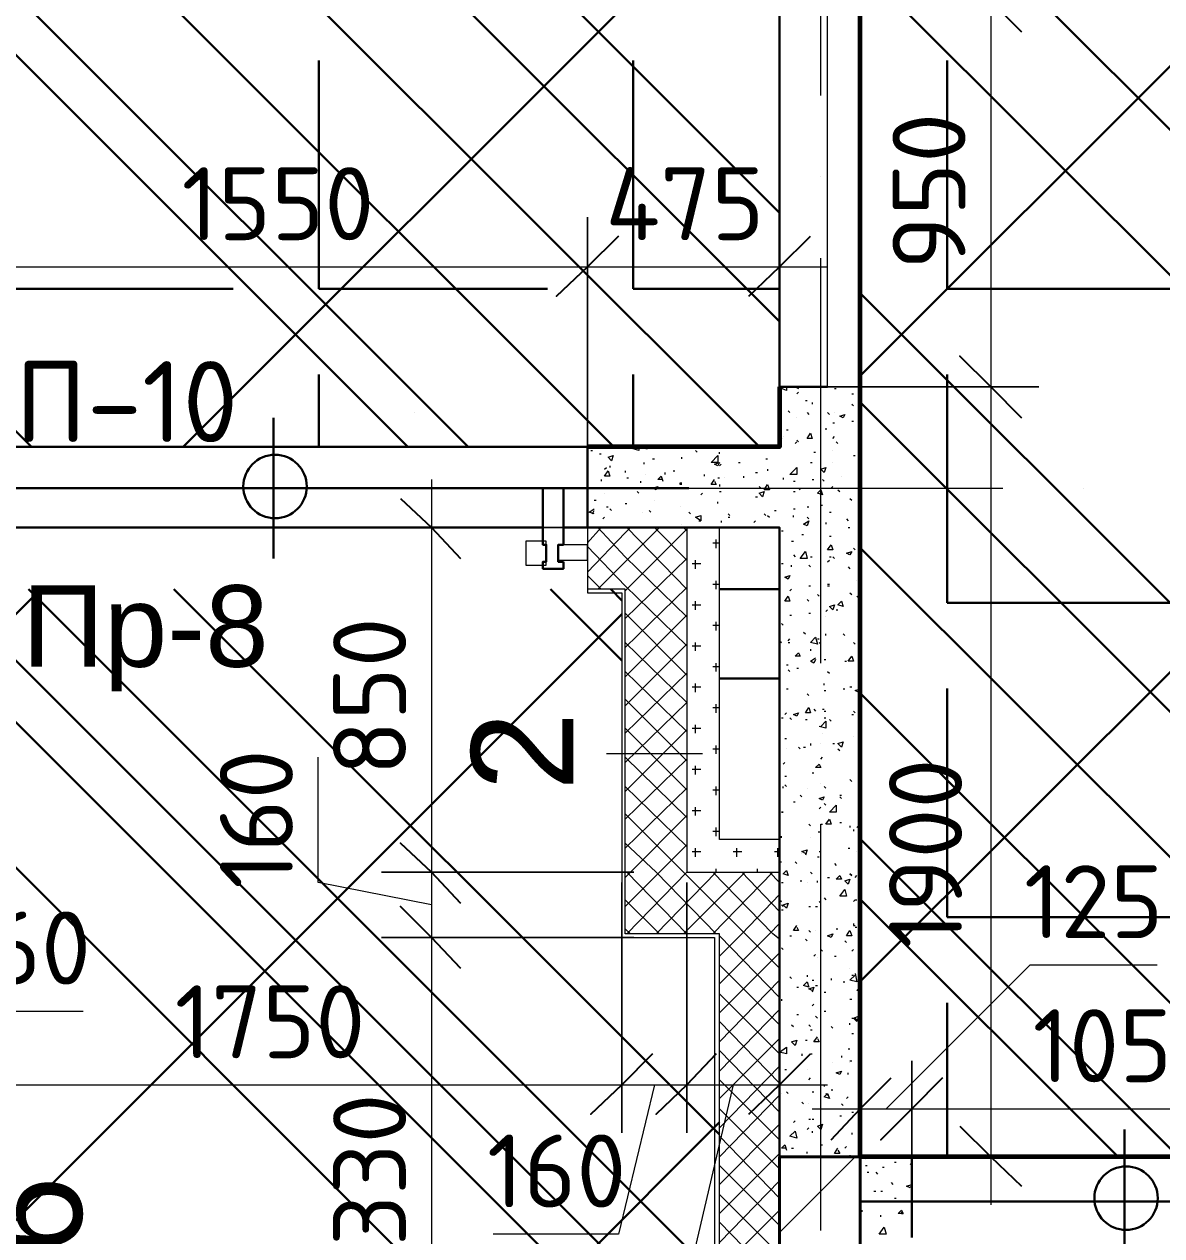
# Model space of a CAD drawing. Header units: millimetres. Extents: x -84737 to 172119, y -43083 to 59399.
# Drawn here: x 42692 to 45499, y 42632 to 45623 of the extents above; entities that cross this region are included whole.
import ezdxf

# ---------------------------------------------------------------- set-up
doc = ezdxf.new("R2010")
doc.units = ezdxf.units.MM
for name, color, linetype, lineweight in [('10) Плитка КР-3 300х300', 40, 'Continuous', 30), ('14) Плитка стены СТ-5.1', 3, 'Continuous', 60), ('17) Краска СТ-3.1 стена', 6, 'Continuous', 60), ('19) Краска ПТ-5 потолок', 161, 'Continuous', 30), ('20) Шпакл. баз. фин Стена', 40, 'Continuous', 60), ('22) Шпакл. баз. фин. Потолок', 102, 'Continuous', 30), ('3) Плинутс ПЛ-1', 6, 'Continuous', 30), ('9) Плитка КР-2 600х600', 110, 'Continuous', 30)]:
    doc.layers.add(name, color=color, linetype=linetype, lineweight=lineweight)
for name, color, linetype in [('PDF _Витраж', 7, 'Continuous'), ('PDF _Двери', 7, 'Continuous'), ('PDF _Марки', 7, 'Continuous'), ('PDF _Обобщенные модели', 7, 'Continuous'), ('PDF _Обозначения', 7, 'Continuous'), ('PDF _Оси', 7, 'Continuous'), ('PDF _Панели витража', 7, 'Continuous'), ('PDF _Перекрытия', 7, 'Continuous'), ('PDF _Размеры-100', 7, 'Continuous'), ('PDF _Стены', 7, 'Continuous'), ('PDF _Текст', 7, 'Continuous')]:
    doc.layers.add(name, color=color, linetype=linetype)
doc.styles.add('PDF GOSTCommon', font='arial.ttf')
doc.styles.add('PDF ISOCPEUR', font='isocpeur.ttf')
pattern_1 = [(0, (0, 0), (0, 775.335), [563.88, -211.455]), (90, (0, 0), (-775.335, 5e-14), [563.88, -211.455])]

msp = doc.modelspace()

# ---------------------------------------------------------------- hatches: boundary and pattern name
at = {"layer": '10) Плитка КР-3 300х300', "transparency": 33554687}
h = msp.add_hatch(dxfattribs=at)
h.set_pattern_fill('ANGLE', color=256, scale=111)
h.set_pattern_definition(pattern_1)
h.paths.add_polyline_path([(52446.9, 46979.9), (52446.9, 47077.3), (55808, 47077.3), (55808, 44228.3), (52946.4, 44228.3), (52946.4, 45777.7), (53246.9, 45777.7), (53246.9, 45976.7), (52446.9, 45976.7)])
h.paths.add_polyline_path([(52446.9, 48029.7), (52446.9, 49778.1), (55808, 49778.1), (55808, 47178.9), (53246.9, 47178.9), (53246.9, 48029.7)])
h.paths.add_polyline_path([(46304.5, 41878.9), (46304.5, 44499.3), (47455.9, 44478.1), (47455.9, 45599.9), (49504.8, 45599.9), (49504.8, 44258), (49758.8, 44258), (49777.8, 45777.7), (52264.8, 45777.7), (52264.8, 45104.6), (52264.8, 45100.4), (52844.8, 45100.4), (52844.8, 44126.7), (55808, 44126.7), (55808, 41878.9), (49758.8, 41878.9), (49758.8, 42958.4), (49504.8, 42958.4), (49504.8, 41878.9)])
h.paths.add_polyline_path([(44755.2, 42827.2), (44755.2, 45777.7), (47358.6, 45777.7), (47358.6, 44579.7), (46054.8, 44579.7), (46054.8, 42827.2)])
at = {"layer": '19) Краска ПТ-5 потолок'}
h = msp.add_hatch(dxfattribs=at)
h.set_pattern_fill('ANSI34', color=256, scale=80, angle=90)
h.paths.add_polyline_path([(22027.2, 47077.3), (10407.1, 47077.3), (10407.1, 45159.6), (12786.1, 45159.6), (12786.1, 44579.7), (22027.2, 44579.7)])
h.paths.add_polyline_path([(26785.3, 47077.3), (24503.6, 47077.3), (22027.2, 47077.3), (22027.2, 43580.7), (26785.3, 43580.7)])
h.paths.add_polyline_path([(34714, 47077.3), (26785.3, 47077.3), (26785.3, 44579.7), (34714, 44579.7)])
h.paths.add_polyline_path([(30256.5, 49778.1), (24503.6, 49778.1), (24503.6, 47077.3), (30256.5, 47077.3)])
h.paths.add_polyline_path([(44556.2, 47077.3), (39984.4, 47077.3), (34904.5, 47077.3), (34904.5, 44579.7), (44556.2, 44579.7)])
h.paths.add_polyline_path([(44556.2, 49096.5), (41457.5, 49096.5), (41457.5, 49778.1), (39984.4, 49778.1), (39984.4, 47077.3), (44556.2, 47077.3)])
at = {"layer": '19) Краска ПТ-5 потолок', "transparency": 33554687}
h = msp.add_hatch(dxfattribs=at)
h.set_pattern_fill('ANSI34', color=256, scale=80, angle=90)
h.paths.add_polyline_path([(52446.9, 46979.9), (52446.9, 47077.3), (55808, 47077.3), (55808, 44228.3), (52946.4, 44228.3), (52946.4, 45777.7), (53246.9, 45777.7), (53246.9, 45976.7), (52446.9, 45976.7)])
h.paths.add_polyline_path([(52446.9, 48029.7), (52446.9, 49778.1), (55808, 49778.1), (55808, 47178.9), (53246.9, 47178.9), (53246.9, 48029.7)])
h.paths.add_polyline_path([(46304.5, 41878.9), (46304.5, 44499.3), (47455.9, 44478.1), (47455.9, 45599.9), (49504.8, 45599.9), (49504.8, 44258), (49758.8, 44258), (49777.8, 45777.7), (52264.8, 45777.7), (52264.8, 45104.6), (52264.8, 45100.4), (52844.8, 45100.4), (52844.8, 44126.7), (55808, 44126.7), (55808, 41878.9), (49758.8, 41878.9), (49758.8, 42958.4), (49504.8, 42958.4), (49504.8, 41878.9)])
h.paths.add_polyline_path([(44755.2, 42827.2), (44755.2, 45777.7), (47358.6, 45777.7), (47358.6, 44579.7), (46054.8, 44579.7), (46054.8, 42827.2)])
at = {"layer": '19) Краска ПТ-5 потолок'}
h = msp.add_hatch(dxfattribs=at)
h.set_pattern_fill('ANSI34', color=256, scale=80, angle=90)
h.paths.add_polyline_path([(44408, 42027.1), (42405.7, 42027.1), (42405.7, 44228.3), (44408, 44228.3)])
h.paths.add_polyline_path([(44166.7, 43369), (44408, 43369), (44408, 44228.3), (44166.7, 44228.3)], flags=16)
at = {"layer": '22) Шпакл. баз. фин. Потолок'}
h = msp.add_hatch(dxfattribs=at)
h.set_pattern_fill('ANSI37', color=256, scale=333)
h.paths.add_polyline_path([(22027.2, 47077.3), (10407.1, 47077.3), (10407.1, 45159.6), (12786.1, 45159.6), (12786.1, 44579.7), (22027.2, 44579.7)])
h.paths.add_polyline_path([(26785.3, 47077.3), (24503.6, 47077.3), (22027.2, 47077.3), (22027.2, 43580.7), (26785.3, 43580.7)])
h.paths.add_polyline_path([(34714, 47077.3), (26785.3, 47077.3), (26785.3, 44579.7), (34714, 44579.7)])
h.paths.add_polyline_path([(30256.5, 49778.1), (24503.6, 49778.1), (24503.6, 47077.3), (30256.5, 47077.3)])
h.paths.add_polyline_path([(44556.2, 47077.3), (39984.4, 47077.3), (34904.5, 47077.3), (34904.5, 44579.7), (44556.2, 44579.7)])
h.paths.add_polyline_path([(44556.2, 49096.5), (41457.5, 49096.5), (41457.5, 49778.1), (39984.4, 49778.1), (39984.4, 47077.3), (44556.2, 47077.3)])
at = {"layer": '22) Шпакл. баз. фин. Потолок', "transparency": 33554687}
h = msp.add_hatch(dxfattribs=at)
h.set_pattern_fill('ANSI37', color=256, scale=333)
h.paths.add_polyline_path([(52446.9, 46979.9), (52446.9, 47077.3), (55808, 47077.3), (55808, 44228.3), (52946.4, 44228.3), (52946.4, 45777.7), (53246.9, 45777.7), (53246.9, 45976.7), (52446.9, 45976.7)])
h.paths.add_polyline_path([(52446.9, 48029.7), (52446.9, 49778.1), (55808, 49778.1), (55808, 47178.9), (53246.9, 47178.9), (53246.9, 48029.7)])
h.paths.add_polyline_path([(46304.5, 41878.9), (46304.5, 44499.3), (47455.9, 44478.1), (47455.9, 45599.9), (49504.8, 45599.9), (49504.8, 44258), (49758.8, 44258), (49777.8, 45777.7), (52264.8, 45777.7), (52264.8, 45104.6), (52264.8, 45100.4), (52844.8, 45100.4), (52844.8, 44126.7), (55808, 44126.7), (55808, 41878.9), (49758.8, 41878.9), (49758.8, 42958.4), (49504.8, 42958.4), (49504.8, 41878.9)])
h.paths.add_polyline_path([(44755.2, 42827.2), (44755.2, 45777.7), (47358.6, 45777.7), (47358.6, 44579.7), (46054.8, 44579.7), (46054.8, 42827.2)])
at = {"layer": '22) Шпакл. баз. фин. Потолок'}
h = msp.add_hatch(dxfattribs=at)
h.set_pattern_fill('ANSI37', color=256, scale=333)
h.paths.add_polyline_path([(44408, 42027.1), (42405.7, 42027.1), (42405.7, 44228.3), (44408, 44228.3)])
h.paths.add_polyline_path([(44166.7, 43369), (44408, 43369), (44408, 44228.3), (44166.7, 44228.3)], flags=16)
at = {"layer": '9) Плитка КР-2 600х600'}
h = msp.add_hatch(dxfattribs=at)
h.set_pattern_fill('ANGLE', color=256, scale=111)
h.set_pattern_definition(pattern_1)
h.paths.add_polyline_path([(22027.2, 47077.3), (10407.1, 47077.3), (10407.1, 45159.6), (12786.1, 45159.6), (12786.1, 44579.7), (22027.2, 44579.7)])
h.paths.add_polyline_path([(26785.3, 47077.3), (24503.6, 47077.3), (22027.2, 47077.3), (22027.2, 43580.7), (26785.3, 43580.7)])
h.paths.add_polyline_path([(34714, 47077.3), (26785.3, 47077.3), (26785.3, 44579.7), (34714, 44579.7)])
h.paths.add_polyline_path([(30256.5, 49778.1), (24503.6, 49778.1), (24503.6, 47077.3), (30256.5, 47077.3)])
h.paths.add_polyline_path([(44556.2, 47077.3), (39984.4, 47077.3), (34904.5, 47077.3), (34904.5, 44579.7), (44556.2, 44579.7)])
h.paths.add_polyline_path([(44556.2, 49096.5), (41457.5, 49096.5), (41457.5, 49778.1), (39984.4, 49778.1), (39984.4, 47077.3), (44556.2, 47077.3)])

# ---------------------------------------------------------------- linework, layer by layer
at = {"layer": '10) Плитка КР-3 300х300'}
msp.add_lwpolyline([(44755.2, 42827.2), (44755.2, 45777.7), (47358.6, 45777.7), (47358.6, 44579.7), (46054.8, 44579.7), (46054.8, 42827.2)], close=True, dxfattribs=at)
at = {"layer": '14) Плитка стены СТ-5.1'}
msp.add_lwpolyline([(44755.2, 42827.2), (44755.2, 45777.7), (47358.6, 45777.7), (47358.6, 44579.7), (46054.8, 44579.7), (46054.8, 42827.2)], close=True, dxfattribs=at)
at = {"layer": '17) Краска СТ-3.1 стена'}
msp.add_lwpolyline([(44556.2, 44727.9), (44556.2, 44579.7), (44082.1, 44579.7)], dxfattribs=at)
at = {"layer": '20) Шпакл. баз. фин Стена'}
msp.add_lwpolyline([(44556.2, 44727.9), (44556.2, 44579.7), (44082.1, 44579.7)], dxfattribs=at)
at = {"layer": '3) Плинутс ПЛ-1'}
msp.add_lwpolyline([(44556.2, 44727.9), (44556.2, 44579.7), (44082.1, 44579.7)], dxfattribs=at)
at = {"layer": '9) Плитка КР-2 600х600'}
msp.add_lwpolyline([(34904.5, 47077.3), (44556.2, 47077.3), (44556.2, 44579.7), (34904.5, 44579.7)], close=True, dxfattribs=at)
at = {"layer": 'PDF _Витраж', "lineweight": 30}
msp.add_lwpolyline([(44022.8, 44296.1), (44010.1, 44296.1), (44010.1, 44338.4), (44022.8, 44338.4), (44022.8, 44478.1), (43972, 44478.1), (43972, 44338.4), (43980.5, 44338.4), (43980.5, 44296.1), (43972, 44296.1), (43972, 44279.1), (44022.8, 44279.1)], close=True, dxfattribs=at)
at = {"layer": 'PDF _Двери', "lineweight": 18}
msp.add_lwpolyline([(44674.7, 44727.9), (44674.7, 45680.3), (44755.2, 45680.3), (44755.2, 44727.9)], close=True, dxfattribs=at)
at = {"layer": 'PDF _Марки', "lineweight": 9}
msp.add_lwpolyline([(44365.7, 43822), (44128.7, 43822)], dxfattribs=at)
at = {"layer": 'PDF _Обобщенные модели', "lineweight": 30}
for points in [[(43307.4, 44304.5), (43307.4, 44651.7)], [(44331.8, 44478.1), (42283, 44478.1)], [(45407.1, 42543.5), (45407.1, 42894.9)], [(46054.8, 42717.1), (44755.2, 42717.1)]]:
    msp.add_lwpolyline(points, dxfattribs=at)
for centre in [(43311.3, 44482), (45411, 42725.2)]:
    msp.add_circle(centre, 78.3, dxfattribs=at)
at = {"layer": 'PDF _Обозначения', "lineweight": 9}
msp.add_lwpolyline([(43654.5, 44664.4), (43654.5, 44664.4)], dxfattribs=at)
at = {"layer": 'PDF _Оси', "lineweight": 9}
for points in [[(44657.8, 45447.5), (44657.8, 46446.5)], [(44657.8, 45248.5), (44657.8, 45248.5)], [(44657.8, 44046.3), (44657.8, 45045.4)], [(42706.3, 44478.1), (43705.3, 44478.1)], [(43908.5, 44478.1), (43908.5, 44478.1)], [(44107.5, 44478.1), (45106.5, 44478.1)], [(45305.5, 44478.1), (45305.5, 44478.1)], [(44657.8, 43847.4), (44657.8, 43847.4)], [(44657.8, 42645.1), (44657.8, 43648.4)]]:
    msp.add_lwpolyline(points, dxfattribs=at)
at = {"layer": 'PDF _Панели витража', "lineweight": 18}
for points in [[(43980.5, 44346.9), (43929.7, 44346.9), (43929.7, 44287.6), (43980.5, 44287.6)], [(44010.1, 44300.3), (44082.1, 44300.3), (44082.1, 44338.4), (44010.1, 44338.4)]]:
    msp.add_lwpolyline(points, close=True, dxfattribs=at)
at = {"layer": 'PDF _Перекрытия', "lineweight": 30}
for points in [[(43972, 44380.7), (42642.8, 44380.7)], [(44082.1, 44380.7), (44022.8, 44380.7)]]:
    msp.add_lwpolyline(points, close=True, dxfattribs=at)
for points in [[(44556.2, 44228.3), (44408, 44228.3)], [(44408, 44008.2), (44556.2, 44008.2)]]:
    msp.add_lwpolyline(points, dxfattribs=at)
at = {"layer": 'PDF _Размеры-100', "lineweight": 9}
for points in [[(45076.9, 49896.6), (45076.9, 47978.9), (45076.9, 47077.3), (45076.9, 45680.3), (45076.9, 44727.9), (44577.4, 44727.9), (45195.4, 44727.9), (44577.4, 44727.9), (45076.9, 44727.9), (45076.9, 42708.6)], [(44556.2, 44905.7), (44556.2, 45523.7), (44556.2, 45024.2)], [(34786, 45024.2), (36504.7, 45024.2), (39806.6, 45024.2), (41254.3, 45024.2), (42007.8, 45024.2), (42257.6, 45024.2), (42532.7, 45024.2), (44082.1, 45024.2), (44082.1, 44524.7), (44082.1, 45146.9), (44082.1, 44524.7), (44082.1, 45024.2), (44674.7, 45024.2)], [(43696.9, 44499.3), (43696.9, 43529.9), (43696.9, 43369), (43696.9, 42039.8), (43696.9, 41878.9), (44196.4, 41878.9), (43574.1, 41878.9), (44196.4, 41878.9), (43696.9, 41878.9), (43696.9, 41510.6)], [(43574.1, 44380.7), (44196.4, 44380.7), (43696.9, 44380.7)], [(43696.9, 43449.4), (43417.5, 43504.5), (43417.5, 43813.5)], [(42134.8, 43005), (42418.4, 43005), (44166.7, 43005), (44327.6, 43005), (44327.6, 43504.5), (44327.6, 42886.4), (44327.6, 43504.5), (44327.6, 43005), (44674.7, 43005)], [(44556.2, 42886.4), (44556.2, 43504.5), (44556.2, 43005)], [(44755.2, 42827.2), (44755.2, 43445.2), (44755.2, 42945.7)], [(44818.7, 42945.7), (45174.2, 43301.3), (45487.5, 43301.3)], [(42338, 43005), (42528.5, 43187), (42837.5, 43187)], [(44636.6, 42945.7), (44882.2, 42945.7), (45932, 42945.7), (45932, 42831.4), (45932, 43064.2), (45932, 42831.4), (45932, 42945.7), (46177.5, 42945.7)], [(44247.2, 43005), (44158.3, 42636.7), (43849.3, 42636.7)], [(44441.9, 43005), (44285.3, 42336.1), (43942.4, 42336.1)], [(44958.4, 42827.2), (45576.4, 42827.2), (45076.9, 42827.2)]]:
    msp.add_lwpolyline(points, dxfattribs=at)
at = {"layer": 'PDF _Размеры-100', "lineweight": 25}
for points in [[(45153.1, 45604.1), (45076.9, 45680.3), (45000.7, 45752.3), (45076.9, 45680.3)], [(44158.3, 45100.4), (44082.1, 45024.2), (44005.9, 44952.2), (44082.1, 45024.2)], [(45153.1, 44651.7), (45076.9, 44727.9), (45000.7, 44804.1), (45076.9, 44727.9)], [(43768.8, 43453.7), (43696.9, 43529.9), (43620.7, 43601.8), (43696.9, 43529.9)], [(43768.8, 43292.8), (43696.9, 43369), (43620.7, 43445.2), (43696.9, 43369)], [(44242.9, 43081.2), (44166.7, 43005), (44090.6, 42933), (44166.7, 43005)], [(44399.6, 43081.2), (44327.6, 43005), (44251.4, 42933), (44327.6, 43005)], [(44958.4, 43021.9), (44882.2, 42945.7), (44806, 42869.5), (44882.2, 42945.7)]]:
    msp.add_lwpolyline(points, close=True, dxfattribs=at)
for points in [[(44480, 44952.2), (44556.2, 45024.2), (44632.4, 45100.4)], [(43620.7, 44452.7), (43696.9, 44380.7), (43768.8, 44304.5)], [(44480, 42933), (44556.2, 43005), (44632.4, 43081.2)], [(44683.2, 42869.5), (44755.2, 42945.7), (44831.4, 43021.9)], [(45000.7, 42903.4), (45076.9, 42827.2), (45153.1, 42755.2)]]:
    msp.add_lwpolyline(points, dxfattribs=at)
at = {"layer": 'PDF _Размеры-100', "lineweight": 9}
for points in [[(43696.9, 43529.9), (44196.4, 43529.9), (43574.1, 43529.9), (44196.4, 43529.9)], [(44166.7, 43005), (44166.7, 43504.5), (44166.7, 42886.4), (44166.7, 43504.5)], [(43696.9, 43369), (44196.4, 43369), (43574.1, 43369), (44196.4, 43369)], [(44882.2, 42945.7), (44882.2, 42776.4), (44882.2, 43064.2), (44882.2, 42776.4)]]:
    msp.add_lwpolyline(points, close=True, dxfattribs=at)
at = {"layer": 'PDF _Стены', "lineweight": 30}
for points in [[(44674.7, 44727.9), (44556.2, 44727.9), (44556.2, 44579.7), (44082.1, 44579.7), (44082.1, 44380.7), (44556.2, 44380.7), (44556.2, 42827.2)], [(46054.8, 42827.2), (44755.2, 42827.2), (44755.2, 44727.9)], [(44882.2, 42628.2), (44882.2, 42827.2)]]:
    msp.add_lwpolyline(points, dxfattribs=at)
at = {"layer": 'PDF _Стены', "lineweight": 9}
for points in [[(44573.1, 44727.9), (44573.1, 44719.4), (44560.4, 44723.6), (44564.7, 44727.9)], [(44594.3, 44727.9), (44602.8, 44723.6), (44602.8, 44727.9)], [(44598.5, 44710.9), (44602.8, 44715.2)], [(44691.7, 44723.6), (44695.9, 44723.6)], [(44742.5, 44727.9), (44729.8, 44727.9), (44734, 44727.9)], [(44742.5, 44727.9), (44742.5, 44727.9)], [(44619.7, 44694), (44623.9, 44694)], [(44636.6, 44689.8), (44636.6, 44685.5)], [(44734, 44710.9), (44738.2, 44710.9)], [(44734, 44685.5), (44738.2, 44681.3)], [(44755.2, 44689.8), (44755.2, 44694)], [(44755.2, 44689.8), (44755.2, 44689.8)], [(44577.4, 44668.6), (44581.6, 44664.4)], [(44623.9, 44664.4), (44628.2, 44660.1)], [(44674.7, 44664.4), (44679, 44660.1)], [(44691.7, 44664.4), (44691.7, 44664.4)], [(44734, 44681.3), (44734, 44681.3)], [(44573.1, 44622), (44577.4, 44622)], [(44598.5, 44651.7), (44598.5, 44651.7)], [(44670.5, 44626.3), (44670.5, 44622)], [(44687.4, 44639), (44691.7, 44639)], [(44734, 44643.2), (44738.2, 44643.2)], [(44556.2, 44600.9), (44560.4, 44600.9), (44556.2, 44592.4)], [(44556.2, 44592.4), (44556.2, 44592.4)], [(44564.7, 44605.1), (44564.7, 44605.1)], [(44594.3, 44588.2), (44598.5, 44592.4)], [(44598.5, 44596.6), (44602.8, 44592.4)], [(44687.4, 44600.9), (44691.7, 44605.1)], [(44695.9, 44592.4), (44700.1, 44588.2)], [(44090.6, 44571.2), (44094.8, 44571.2)], [(44111.7, 44562.8), (44116, 44562.8)], [(44209.1, 44579.7), (44209.1, 44571.2), (44192.1, 44575.5), (44196.4, 44579.7)], [(44226, 44575.5), (44230.2, 44575.5)], [(44348.8, 44571.2), (44353, 44567)], [(44408, 44562.8), (44408, 44567)], [(44501.2, 44575.5), (44505.4, 44579.7)], [(44640.9, 44567), (44645.1, 44567)], [(44687.4, 44571.2), (44687.4, 44571.2)], [(44755.2, 44588.2), (44755.2, 44588.2)], [(44755.2, 44588.2), (44755.2, 44588.2)], [(44755.2, 44579.7), (44755.2, 44579.7)], [(44137.1, 44533.1), (44137.1, 44528.9)], [(44221.8, 44537.4), (44221.8, 44541.6)], [(44242.9, 44550.1), (44247.2, 44550.1)], [(44314.9, 44550.1), (44314.9, 44554.3)], [(44408, 44533.1), (44412.3, 44537.4)], [(44454.6, 44541.6), (44458.8, 44541.6)], [(44522.3, 44550.1), (44526.6, 44550.1)], [(44632.4, 44541.6), (44636.6, 44541.6)], [(44687.4, 44541.6), (44687.4, 44541.6)], [(44738.2, 44558.5), (44742.5, 44558.5)], [(44124.4, 44524.7), (44128.7, 44528.9)], [(44175.2, 44520.4), (44175.2, 44516.2)], [(44179.4, 44503.5), (44183.7, 44503.5)], [(44226, 44512), (44226, 44512)], [(44268.3, 44499.3), (44255.6, 44499.3), (44264.1, 44507.7), (44268.3, 44495)], [(44272.6, 44516.2), (44272.6, 44512)], [(44293.7, 44520.4), (44298, 44520.4)], [(44369.9, 44512), (44369.9, 44507.7)], [(44403.8, 44503.5), (44408, 44503.5)], [(44420.7, 44503.5), (44420.7, 44503.5)], [(44467.3, 44507.7), (44467.3, 44503.5)], [(44496.9, 44516.2), (44501.2, 44516.2)], [(44526.6, 44524.7), (44526.6, 44520.4)], [(44564.7, 44503.5), (44564.7, 44499.3)], [(44594.3, 44528.9), (44594.3, 44528.9)], [(44708.6, 44507.7), (44708.6, 44507.7)], [(44116, 44499.3), (44116, 44495)], [(44213.3, 44495), (44213.3, 44490.8)], [(44217.5, 44478.1), (44221.8, 44478.1)], [(44314.9, 44486.6), (44310.7, 44486.6), (44310.7, 44490.8), (44314.9, 44490.8)], [(44395.3, 44495), (44399.6, 44486.6), (44386.9, 44486.6), (44395.3, 44499.3)], [(44408, 44486.6), (44408, 44482.3)], [(44475.8, 44478.1), (44480, 44478.1)], [(44505.4, 44482.3), (44509.6, 44478.1)], [(44590.1, 44495), (44594.3, 44495)], [(44602.8, 44478.1), (44607, 44473.9)], [(44636.6, 44499.3), (44640.9, 44499.3)], [(44662, 44499.3), (44666.3, 44495)], [(44683.2, 44478.1), (44687.4, 44482.3)], [(44700.1, 44473.9), (44704.4, 44469.6)], [(44099, 44448.5), (44103.3, 44448.5)], [(44124.4, 44465.4), (44124.4, 44465.4)], [(44204.8, 44469.6), (44209.1, 44465.4)], [(44247.2, 44448.5), (44247.2, 44448.5)], [(44361.5, 44461.2), (44365.7, 44465.4)], [(44403.8, 44440), (44403.8, 44444.2)], [(44408, 44469.6), (44412.3, 44469.6)], [(44496.9, 44456.9), (44501.2, 44456.9)], [(44590.1, 44469.6), (44594.3, 44469.6)], [(44729.8, 44452.7), (44734, 44448.5)], [(44099, 44414.6), (44086.3, 44418.8), (44099, 44427.3)], [(44094.8, 44414.6), (44099, 44423.1)], [(44128.7, 44431.5), (44132.9, 44431.5)], [(44137.1, 44427.3), (44141.3, 44423.1)], [(44175.2, 44440), (44179.4, 44440)], [(44217.5, 44418.8), (44217.5, 44418.8)], [(44234.5, 44423.1), (44238.7, 44418.8)], [(44310.7, 44431.5), (44310.7, 44431.5)], [(44331.8, 44418.8), (44336.1, 44414.6)], [(44429.2, 44414.6), (44433.4, 44410.4)], [(44518.1, 44414.6), (44522.3, 44410.4)], [(44543.5, 44423.1), (44547.7, 44423.1)], [(44590.1, 44427.3), (44594.3, 44427.3)], [(44623.9, 44431.5), (44628.2, 44431.5)], [(44657.8, 44435.8), (44662, 44435.8)], [(44679, 44418.8), (44683.2, 44418.8)], [(44120.2, 44401.9), (44124.4, 44406.1)], [(44314.9, 44389.2), (44314.9, 44389.2)], [(44357.2, 44397.7), (44361.5, 44397.7)], [(44412.3, 44397.7), (44412.3, 44393.4)], [(44429.2, 44406.1), (44433.4, 44406.1)], [(44492.7, 44393.4), (44496.9, 44397.7)], [(44526.6, 44410.4), (44530.8, 44406.1)], [(44590.1, 44406.1), (44590.1, 44410.4)], [(44623.9, 44406.1), (44628.2, 44401.9)], [(44670.5, 44393.4), (44670.5, 44389.2)], [(44721.3, 44401.9), (44725.5, 44397.7)], [(44082.1, 44270.7), (44175.2, 44368), (44187.9, 44380.7)], [(44082.1, 44342.6), (44116, 44380.7)], [(44107.5, 44228.3), (44175.2, 44296.1), (44259.9, 44380.7)], [(44327.6, 44160.6), (44175.2, 44308.8), (44107.5, 44380.7)], [(44158.3, 44380.7), (44158.3, 44380.7)], [(44162.5, 44380.7), (44158.3, 44380.7)], [(44175.2, 44224.1), (44327.6, 44376.5)], [(44327.6, 44228.3), (44179.4, 44380.7)], [(44230.2, 44380.7), (44230.2, 44380.7)], [(44230.2, 44380.7), (44230.2, 44380.7)], [(44327.6, 44300.3), (44247.2, 44380.7)], [(44327.6, 44372.3), (44319.1, 44380.7)], [(44399.6, 44380.7), (44403.8, 44380.7)], [(44560.4, 44372.3), (44564.7, 44372.3)], [(44611.2, 44363.8), (44615.5, 44363.8)], [(44679, 44359.6), (44683.2, 44359.6)], [(44725.5, 44380.7), (44729.8, 44380.7)], [(44327.6, 44088.7), (44175.2, 44236.8), (44082.1, 44334.2)], [(44391.1, 44342.6), (44408, 44342.6)], [(44399.6, 44329.9), (44399.6, 44351.1)], [(44585.8, 44346.9), (44590.1, 44346.9)], [(44738.2, 44329.9), (44742.5, 44325.7)], [(44175.2, 44156.4), (44327.6, 44304.5)], [(44348.8, 44279.1), (44348.8, 44300.3)], [(44590.1, 44313), (44594.3, 44308.8)], [(44632.4, 44308.8), (44636.6, 44308.8)], [(44674.7, 44296.1), (44679, 44300.3)], [(44679, 44308.8), (44683.2, 44308.8)], [(44687.4, 44308.8), (44691.7, 44304.5)], [(44725.5, 44313), (44725.5, 44313)], [(44340.3, 44291.8), (44361.5, 44291.8)], [(44560.4, 44291.8), (44564.7, 44291.8)], [(44585.8, 44283.4), (44585.8, 44287.6)], [(44628.2, 44287.6), (44632.4, 44283.4)], [(44725.5, 44283.4), (44729.8, 44279.1)], [(44116, 44228.3), (44082.1, 44262.2)], [(44391.1, 44241), (44408, 44241)], [(44399.6, 44228.3), (44399.6, 44249.5)], [(44628.2, 44236.8), (44632.4, 44236.8)], [(44674.7, 44241), (44679, 44241)], [(44674.7, 44236.8), (44679, 44236.8)], [(44746.7, 44249.5), (44746.7, 44249.5)], [(44175.2, 44084.4), (44327.6, 44232.6)], [(44581.6, 44224.1), (44585.8, 44228.3)], [(44649.3, 44215.6), (44653.6, 44211.4)], [(44729.8, 44219.9), (44734, 44215.6)], [(44746.7, 44211.4), (44750.9, 44207.2)], [(44340.3, 44190.2), (44361.5, 44190.2)], [(44348.8, 44177.5), (44348.8, 44198.7)], [(44623.9, 44202.9), (44628.2, 44198.7)], [(44670.5, 44173.3), (44674.7, 44177.5)], [(44695.9, 44177.5), (44700.1, 44177.5)], [(44327.6, 44016.7), (44175.2, 44169.1)], [(44175.2, 44012.5), (44327.6, 44164.8)], [(44399.6, 44126.7), (44399.6, 44147.9)], [(44560.4, 44143.7), (44564.7, 44139.4)], [(44581.6, 44164.8), (44581.6, 44164.8)], [(44581.6, 44164.8), (44585.8, 44164.8)], [(44628.2, 44169.1), (44632.4, 44169.1)], [(44670.5, 44160.6), (44670.5, 44160.6)], [(44391.1, 44139.4), (44408, 44139.4)], [(44615.5, 44122.5), (44619.7, 44118.3)], [(44670.5, 44114), (44670.5, 44118.3)], [(44712.8, 44118.3), (44717.1, 44114)], [(44175.2, 43800.8), (44327.6, 43949), (44175.2, 44097.1)], [(44175.2, 43940.5), (44327.6, 44092.9)], [(44340.3, 44088.7), (44361.5, 44088.7)], [(44348.8, 44076), (44348.8, 44097.1)], [(44556.2, 44101.3), (44560.4, 44097.1)], [(44577.4, 44101.3), (44581.6, 44105.6)], [(44577.4, 44097.1), (44581.6, 44097.1)], [(44649.3, 44105.6), (44653.6, 44105.6)], [(44653.6, 44097.1), (44657.8, 44092.9)], [(44738.2, 44097.1), (44742.5, 44092.9)], [(44750.9, 44092.9), (44755.2, 44088.7)], [(44632.4, 44080.2), (44632.4, 44076)], [(44645.1, 44054.8), (44640.9, 44046.3), (44632.4, 44050.6), (44645.1, 44059)], [(44666.3, 44054.8), (44670.5, 44054.8)], [(44327.6, 43877), (44175.2, 44025.2)], [(44391.1, 44037.9), (44408, 44037.9)], [(44399.6, 44025.2), (44399.6, 44046.3)], [(44573.1, 44042.1), (44577.4, 44042.1)], [(44577.4, 44029.4), (44581.6, 44025.2)], [(44598.5, 44033.6), (44602.8, 44033.6)], [(44674.7, 44025.2), (44679, 44020.9)], [(44717.1, 44050.6), (44721.3, 44050.6)], [(44175.2, 43872.8), (44327.6, 44020.9)], [(44348.8, 43974.4), (44348.8, 43995.5)], [(44666.3, 43991.3), (44666.3, 43995.5)], [(44340.3, 43987.1), (44361.5, 43987.1)], [(44573.1, 43982.8), (44577.4, 43982.8)], [(44623.9, 43970.1), (44628.2, 43965.9)], [(44666.3, 43978.6), (44670.5, 43978.6)], [(44712.8, 43982.8), (44717.1, 43982.8)], [(44729.8, 43987.1), (44734, 43987.1)], [(44750.9, 43974.4), (44742.5, 43978.6), (44755.2, 43982.8), (44750.9, 43970.1)], [(44327.6, 43805), (44175.2, 43957.4)], [(44391.1, 43936.3), (44408, 43936.3)], [(44399.6, 43923.6), (44399.6, 43944.7)], [(44560.4, 43910.9), (44564.7, 43910.9)], [(44568.9, 43919.3), (44573.1, 43923.6)], [(44581.6, 43910.9), (44585.8, 43906.6)], [(44619.7, 43906.6), (44623.9, 43906.6)], [(44640.9, 43932), (44645.1, 43927.8)], [(44662, 43932), (44666.3, 43932)], [(44666.3, 43927.8), (44670.5, 43927.8)], [(44666.3, 43910.9), (44670.5, 43910.9)], [(44679, 43906.6), (44683.2, 43902.4)], [(44734, 43919.3), (44738.2, 43919.3)], [(44738.2, 43927.8), (44742.5, 43923.6)], [(44755.2, 43915.1), (44750.9, 43915.1), (44755.2, 43919.3)], [(44327.6, 43733.1), (44175.2, 43885.5)], [(44175.2, 43728.8), (44327.6, 43881.2)], [(44340.3, 43885.5), (44361.5, 43885.5)], [(44348.8, 43872.8), (44348.8, 43893.9)], [(44657.8, 43889.7), (44670.5, 43902.4), (44670.5, 43885.5), (44653.6, 43889.7)], [(44755.2, 43885.5), (44755.2, 43885.5)], [(44568.9, 43860.1), (44573.1, 43860.1)], [(44632.4, 43847.4), (44632.4, 43843.1)], [(44662, 43872.8), (44662, 43872.8)], [(44687.4, 43847.4), (44691.7, 43847.4)], [(44738.2, 43864.3), (44738.2, 43864.3)], [(44391.1, 43834.7), (44408, 43834.7)], [(44399.6, 43822), (44399.6, 43843.1)], [(44573.1, 43834.7), (44573.1, 43834.7)], [(44602.8, 43838.9), (44607, 43834.7)], [(44615.5, 43838.9), (44619.7, 43838.9)], [(44700.1, 43834.7), (44704.4, 43830.4)], [(44755.2, 43822), (44755.2, 43826.2)], [(44327.6, 43665.3), (44175.2, 43813.5)], [(44175.2, 43661.1), (44327.6, 43809.3)], [(44348.8, 43771.2), (44348.8, 43792.3)], [(44556.2, 43792.3), (44556.2, 43792.3)], [(44556.2, 43788.1), (44556.2, 43792.3)], [(44564.7, 43796.6), (44568.9, 43800.8)], [(44657.8, 43809.3), (44662, 43813.5)], [(44755.2, 43792.3), (44755.2, 43792.3)], [(44340.3, 43783.9), (44361.5, 43783.9)], [(44568.9, 43766.9), (44573.1, 43766.9)], [(44636.6, 43775.4), (44640.9, 43775.4)], [(44729.8, 43758.5), (44734, 43754.2)], [(44750.9, 43762.7), (44755.2, 43766.9)], [(44327.6, 43593.4), (44175.2, 43741.5)], [(44175.2, 43589.1), (44327.6, 43737.3)], [(44391.1, 43733.1), (44408, 43733.1)], [(44399.6, 43720.4), (44399.6, 43741.5)], [(44564.7, 43737.3), (44564.7, 43741.5)], [(44568.9, 43745.8), (44573.1, 43741.5)], [(44623.9, 43737.3), (44623.9, 43737.3)], [(44657.8, 43750), (44657.8, 43750)], [(44666.3, 43741.5), (44670.5, 43737.3)], [(44590.1, 43703.4), (44594.3, 43703.4)], [(44607, 43720.4), (44611.2, 43716.1)], [(44666.3, 43699.2), (44670.5, 43695)], [(44704.4, 43720.4), (44708.6, 43720.4)], [(44704.4, 43716.1), (44708.6, 43711.9)], [(44750.9, 43724.6), (44755.2, 43724.6)], [(44750.9, 43703.4), (44750.9, 43703.4)], [(44556.2, 43292.8), (44471.5, 43377.5), (44319.1, 43529.9), (44175.2, 43673.8)], [(44175.2, 43517.2), (44187.9, 43529.9), (44327.6, 43669.6)], [(44340.3, 43682.3), (44361.5, 43682.3)], [(44348.8, 43669.6), (44348.8, 43690.7)], [(44653.6, 43686.5), (44657.8, 43690.7)], [(44399.6, 43618.8), (44399.6, 43639.9)], [(44628.2, 43648.4), (44632.4, 43644.2)], [(44657.8, 43648.4), (44662, 43648.4)], [(44704.4, 43652.6), (44708.6, 43652.6)], [(44729.8, 43644.2), (44729.8, 43639.9)], [(44738.2, 43635.7), (44738.2, 43631.5)], [(44746.7, 43639.9), (44750.9, 43644.2)], [(44391.1, 43631.5), (44408, 43631.5)], [(44560.4, 43614.5), (44560.4, 43618.8)], [(44632.4, 43614.5), (44632.4, 43614.5)], [(44653.6, 43627.2), (44653.6, 43631.5)], [(44399.6, 43377.5), (44251.4, 43529.9), (44175.2, 43601.8)], [(44175.2, 43445.2), (44259.9, 43529.9), (44327.6, 43597.6)], [(44340.3, 43580.7), (44361.5, 43580.7)], [(44348.8, 43568), (44348.8, 43589.1)], [(44441.9, 43580.7), (44463.1, 43580.7)], [(44450.4, 43568), (44450.4, 43589.1)], [(44543.5, 43580.7), (44556.2, 43580.7)], [(44552, 43568), (44552, 43589.1)], [(44619.7, 43576.4), (44611.2, 43580.7), (44623.9, 43584.9), (44619.7, 43572.2)], [(44611.2, 43576.4), (44611.2, 43576.4)], [(44653.6, 43580.7), (44657.8, 43580.7)], [(44725.5, 43589.1), (44729.8, 43589.1)], [(44746.7, 43580.7), (44746.7, 43580.7)], [(44556.2, 43555.3), (44560.4, 43555.3)], [(44594.3, 43555.3), (44598.5, 43551)], [(44649.3, 43568), (44653.6, 43568)], [(44691.7, 43551), (44695.9, 43546.8)], [(44327.6, 43377.5), (44179.4, 43529.9), (44175.2, 43529.9)], [(44179.4, 43377.5), (44327.6, 43529.9)], [(44251.4, 43377.5), (44399.6, 43529.9), (44399.6, 43538.3)], [(44319.1, 43377.5), (44471.5, 43529.9)], [(44556.2, 43364.8), (44539.3, 43377.5), (44391.1, 43529.9), (44412.3, 43529.9)], [(44391.1, 43377.5), (44539.3, 43529.9)], [(44556.2, 43432.5), (44463.1, 43529.9)], [(44492.7, 43529.9), (44513.9, 43529.9)], [(44501.2, 43529.9), (44501.2, 43538.3)], [(44556.2, 43504.5), (44530.8, 43529.9)], [(44632.4, 43529.9), (44636.6, 43525.6)], [(44674.7, 43517.2), (44679, 43517.2)], [(44742.5, 43517.2), (44746.7, 43521.4)], [(44556.2, 43496), (44556.2, 43496)], [(44560.4, 43504.5), (44564.7, 43504.5)], [(44607, 43508.7), (44611.2, 43508.7)], [(44623.9, 43504.5), (44623.9, 43504.5)], [(44649.3, 43504.5), (44649.3, 43508.7)], [(44259.9, 43377.5), (44175.2, 43462.1)], [(44408, 43322.4), (44463.1, 43377.5), (44556.2, 43474.8)], [(44556.2, 43462.1), (44560.4, 43457.9)], [(44653.6, 43457.9), (44657.8, 43453.7)], [(44666.3, 43466.4), (44670.5, 43462.1)], [(44738.2, 43457.9), (44742.5, 43462.1), (44746.7, 43462.1)], [(44560.4, 43449.4), (44564.7, 43445.2)], [(44560.4, 43436.7), (44564.7, 43436.7)], [(44628.2, 43445.2), (44632.4, 43445.2)], [(44645.1, 43445.2), (44649.3, 43445.2)], [(44755.2, 43453.7), (44755.2, 43449.4)], [(44408, 43254.7), (44530.8, 43377.5), (44556.2, 43402.9)], [(44598.5, 43394.4), (44602.8, 43385.9), (44590.1, 43385.9), (44598.5, 43398.6)], [(44738.2, 43402.9), (44738.2, 43398.6), (44742.5, 43398.6)], [(44187.9, 43377.5), (44175.2, 43390.2)], [(44556.2, 43220.8), (44408, 43373.2)], [(44581.6, 43373.2), (44585.8, 43373.2)], [(44628.2, 43385.9), (44632.4, 43381.7)], [(44645.1, 43385.9), (44645.1, 43385.9)], [(44695.9, 43390.2), (44700.1, 43390.2)], [(44742.5, 43394.4), (44746.7, 43394.4)], [(44560.4, 43343.6), (44564.7, 43339.4)], [(44619.7, 43364.8), (44623.9, 43360.5)], [(44657.8, 43339.4), (44662, 43335.1)], [(44717.1, 43360.5), (44721.3, 43356.3)], [(44734, 43335.1), (44738.2, 43339.4)], [(44408, 43182.7), (44556.2, 43330.9)], [(44640.9, 43322.4), (44645.1, 43326.7)], [(44649.3, 43318.2), (44649.3, 43318.2)], [(44691.7, 43322.4), (44695.9, 43322.4)], [(44755.2, 43335.1), (44755.2, 43335.1)], [(44556.2, 43153.1), (44408, 43301.3)], [(44729.8, 43292.8), (44729.8, 43292.8)], [(44742.5, 43280.1), (44746.7, 43258.9), (44729.8, 43263.2), (44742.5, 43275.9)], [(44408, 43110.8), (44556.2, 43263.2)], [(44581.6, 43271.6), (44585.8, 43267.4)], [(44598.5, 43246.2), (44602.8, 43246.2)], [(44623.9, 43275.9), (44623.9, 43271.6)], [(44636.6, 43237.8), (44628.2, 43242), (44640.9, 43246.2), (44636.6, 43233.5)], [(44636.6, 43263.2), (44640.9, 43263.2)], [(44645.1, 43250.5), (44649.3, 43250.5)], [(44683.2, 43267.4), (44683.2, 43263.2)], [(44712.8, 43258.9), (44717.1, 43258.9)], [(44734, 43275.9), (44738.2, 43275.9)], [(44755.2, 43237.8), (44746.7, 43237.8), (44755.2, 43246.2)], [(44556.2, 43081.2), (44408, 43229.3)], [(44560.4, 43216.6), (44560.4, 43212.4)], [(44666.3, 43233.5), (44670.5, 43233.5)], [(44729.8, 43216.6), (44734, 43216.6)], [(44408, 43038.8), (44556.2, 43191.2)], [(44636.6, 43199.7), (44640.9, 43203.9)], [(44666.3, 43187), (44670.5, 43187)], [(44556.2, 43009.2), (44408, 43161.6)], [(44598.5, 43178.5), (44602.8, 43178.5)], [(44645.1, 43174.3), (44649.3, 43170)], [(44729.8, 43153.1), (44729.8, 43157.3)], [(44734, 43170), (44738.2, 43170)], [(44742.5, 43170), (44746.7, 43165.8)], [(44585.8, 43153.1), (44590.1, 43148.9)], [(44628.2, 43153.1), (44632.4, 43148.9)], [(44632.4, 43140.4), (44636.6, 43140.4)], [(44683.2, 43148.9), (44687.4, 43144.6)], [(44734, 43131.9), (44738.2, 43131.9)], [(44408, 42971.1), (44556.2, 43119.3)], [(44619.7, 43115), (44623.9, 43115)], [(44649.3, 43119.3), (44653.6, 43110.8), (44640.9, 43110.8), (44649.3, 43123.5)], [(44556.2, 42937.2), (44408, 43089.6)], [(44611.2, 43081.2), (44611.2, 43076.9)], [(44632.4, 43081.2), (44636.6, 43081.2)], [(44708.6, 43076.9), (44708.6, 43072.7)], [(44725.5, 43093.9), (44729.8, 43093.9)], [(44408, 42899.1), (44556.2, 43051.5)], [(44568.9, 43043.1), (44573.1, 43043.1)], [(44623.9, 43043.1), (44623.9, 43043.1)], [(44687.4, 43060), (44687.4, 43060)], [(44729.8, 43064.2), (44734, 43064.2)], [(44729.8, 43060), (44729.8, 43060)], [(44755.2, 43055.8), (44750.9, 43055.8), (44755.2, 43060)], [(44556.2, 42869.5), (44408, 43017.7)], [(44628.2, 43017.7), (44632.4, 43021.9)], [(44725.5, 43030.4), (44725.5, 43034.6)], [(44408, 42827.2), (44556.2, 42979.6)], [(44560.4, 42983.8), (44560.4, 42983.8)], [(44573.1, 42988), (44577.4, 42983.8)], [(44636.6, 42988), (44640.9, 42988)], [(44666.3, 43005), (44666.3, 43000.7)], [(44670.5, 42983.8), (44674.7, 42979.6)], [(44683.2, 42992.3), (44687.4, 42992.3)], [(44750.9, 43000.7), (44755.2, 43000.7)], [(44611.2, 42962.6), (44615.5, 42958.4)], [(44628.2, 42958.4), (44628.2, 42958.4)], [(44708.6, 42958.4), (44712.8, 42954.2)], [(44721.3, 42971.1), (44725.5, 42975.3)], [(44556.2, 42797.5), (44408, 42945.7)], [(44628.2, 42920.3), (44632.4, 42920.3)], [(44636.6, 42920.3), (44640.9, 42920.3)], [(44704.4, 42928.8), (44708.6, 42928.8)], [(44734, 42937.2), (44738.2, 42937.2)], [(44408, 42759.4), (44556.2, 42907.6)], [(44590.1, 42911.8), (44594.3, 42916.1)], [(44623.9, 42894.9), (44628.2, 42899.1)], [(44636.6, 42890.7), (44636.6, 42886.4)], [(44721.3, 42911.8), (44721.3, 42911.8)], [(44556.2, 42725.6), (44408, 42878)], [(44734, 42886.4), (44734, 42882.2)], [(44408, 42687.5), (44556.2, 42835.6)], [(44573.1, 42848.3), (44560.4, 42848.3), (44568.9, 42856.8), (44573.1, 42844.1)], [(44585.8, 42848.3), (44590.1, 42848.3)], [(44623.9, 42835.6), (44623.9, 42839.9)], [(44657.8, 42856.8), (44662, 42856.8)], [(44700.1, 42844.1), (44704.4, 42835.6), (44691.7, 42835.6), (44700.1, 42848.3)], [(44717.1, 42848.3), (44721.3, 42852.6)], [(44729.8, 42831.4), (44729.8, 42827.2)], [(44556.2, 42657.8), (44408, 42806)], [(44556.2, 42640.9), (44742.5, 42827.2)], [(44759.4, 42827.2), (44767.9, 42822.9), (44767.9, 42827.2)], [(44767.9, 42806), (44772.1, 42806)], [(44810.2, 42801.8), (44814.4, 42801.8)], [(44835.6, 42827.2), (44835.6, 42822.9), (44822.9, 42822.9), (44827.1, 42827.2)], [(44839.8, 42814.5), (44844.1, 42814.5)], [(44877.9, 42810.2), (44882.2, 42806)], [(44408, 42615.5), (44556.2, 42767.9)], [(44772.1, 42789.1), (44776.3, 42789.1)], [(44793.3, 42789.1), (44797.5, 42784.8)], [(44789, 42742.5), (44793.3, 42742.5)], [(44806, 42742.5), (44810.2, 42742.5)], [(44831.4, 42763.7), (44835.6, 42759.4)], [(44556.2, 42585.9), (44408, 42734)], [(44839.8, 42725.6), (44844.1, 42725.6)], [(44408, 42547.8), (44556.2, 42695.9)], [(44759.4, 42695.9), (44759.4, 42691.7)], [(44806, 42679), (44806, 42683.2)], [(44856.8, 42691.7), (44856.8, 42687.5), (44861, 42687.5)], [(44556.2, 42513.9), (44408, 42666.3)]]:
    msp.add_lwpolyline(points, dxfattribs=at)
for points in [[(44717.1, 44660.1), (44712.8, 44651.7), (44704.4, 44655.9)], [(44632.4, 44613.6), (44636.6, 44600.9), (44623.9, 44600.9)], [(44145.6, 44558.5), (44141.3, 44545.8), (44132.9, 44554.3)], [(44403.8, 44541.6), (44386.9, 44541.6), (44403.8, 44558.5)], [(44408, 44541.6), (44403.8, 44533.1), (44395.3, 44537.4)], [(44132.9, 44520.4), (44137.1, 44507.7), (44124.4, 44507.7)], [(44598.5, 44512), (44581.6, 44512), (44598.5, 44528.9)], [(44670.5, 44528.9), (44666.3, 44516.2), (44657.8, 44524.7)], [(44255.6, 44482.3), (44251.4, 44473.9), (44242.9, 44478.1)], [(44526.6, 44486.6), (44530.8, 44473.9), (44518.1, 44473.9)], [(44657.8, 44473.9), (44662, 44461.2), (44649.3, 44465.4)], [(44518.1, 44469.6), (44513.9, 44456.9), (44505.4, 44465.4)], [(44361.5, 44410.4), (44361.5, 44397.7), (44348.8, 44406.1)], [(44628.2, 44397.7), (44623.9, 44385), (44615.5, 44389.2)], [(44683.2, 44338.4), (44687.4, 44325.7), (44674.7, 44325.7)], [(44623.9, 44304.5), (44607, 44304.5), (44619.7, 44321.5)], [(44734, 44321.5), (44729.8, 44313), (44721.3, 44317.2)], [(44581.6, 44262.2), (44577.4, 44253.7), (44568.9, 44258)], [(44577.4, 44211.4), (44581.6, 44198.7), (44568.9, 44198.7)], [(44691.7, 44190.2), (44687.4, 44177.5), (44679, 44186)], [(44708.6, 44198.7), (44712.8, 44186), (44700.1, 44190.2)], [(44649.3, 44092.9), (44632.4, 44097.1), (44645.1, 44109.8)], [(44602.8, 44071.7), (44607, 44063.3), (44594.3, 44063.3)], [(44734, 44063.3), (44738.2, 44050.6), (44725.5, 44050.6)], [(44628.2, 43936.3), (44632.4, 43923.6), (44619.7, 43923.6)], [(44602.8, 43923.6), (44598.5, 43915.1), (44590.1, 43919.3)], [(44712.8, 43851.6), (44708.6, 43838.9), (44700.1, 43847.4)], [(44653.6, 43796.6), (44657.8, 43788.1), (44645.1, 43788.1)], [(44666.3, 43716.1), (44662, 43707.7), (44653.6, 43711.9)], [(44695.9, 43678), (44679, 43678), (44695.9, 43695)], [(44564.7, 43678), (44560.4, 43678)], [(44679, 43661.1), (44683.2, 43648.4), (44670.5, 43648.4)], [(44573.1, 43534.1), (44577.4, 43521.4), (44564.7, 43525.6)], [(44704.4, 43521.4), (44708.6, 43512.9), (44695.9, 43512.9)], [(44734, 43521.4), (44729.8, 43525.6)], [(44721.3, 43470.6), (44704.4, 43470.6), (44717.1, 43487.5)], [(44729.8, 43512.9), (44725.5, 43500.2), (44717.1, 43508.7)], [(44577.4, 43453.7), (44573.1, 43441), (44564.7, 43449.4)], [(44687.4, 43377.5), (44683.2, 43369), (44674.7, 43373.2)], [(44729.8, 43385.9), (44734, 43373.2), (44721.3, 43373.2)], [(44623.9, 43258.9), (44628.2, 43246.2), (44615.5, 43250.5)], [(44750.9, 43174.3), (44746.7, 43161.6), (44738.2, 43170)], [(44573.1, 43081.2), (44556.2, 43085.4), (44573.1, 43098.1)], [(44598.5, 43115), (44594.3, 43102.3), (44585.8, 43110.8)], [(44708.6, 43038.8), (44704.4, 43030.4), (44695.9, 43034.6)], [(44674.7, 42983.8), (44679, 42971.1), (44666.3, 42975.3)], [(44598.5, 42873.7), (44581.6, 42878), (44594.3, 42890.7)], [(44662, 42907.6), (44657.8, 42894.9), (44649.3, 42903.4)], [(44882.2, 42759.4), (44877.9, 42751), (44869.5, 42755.2)], [(44856.8, 42695.9), (44861, 42687.5), (44848.3, 42687.5)], [(44818.7, 42636.7), (44801.7, 42636.7), (44814.4, 42653.6)]]:
    msp.add_lwpolyline(points, close=True, dxfattribs=at)
at = {"layer": 'PDF _Стены', "lineweight": 18}
for points in [[(44082.1, 44380.7), (44082.1, 44219.9), (44166.7, 44219.9), (44166.7, 43369), (44395.3, 43369), (44395.3, 42039.8), (44082.1, 42039.8), (44082.1, 41878.9)], [(44327.6, 44380.7), (44327.6, 43529.9), (44556.2, 43529.9)], [(44556.2, 43610.3), (44408, 43610.3), (44408, 44380.7)], [(44082.1, 42027.1), (44408, 42027.1), (44408, 43377.5), (44175.2, 43377.5), (44175.2, 44228.3), (44082.1, 44228.3)]]:
    msp.add_lwpolyline(points, dxfattribs=at)
at = {"layer": 'PDF _Стены', "lineweight": 40}
msp.add_lwpolyline([(46054.8, 42856.8), (46054.8, 41878.9), (44755.2, 41878.9), (44755.2, 42827.2), (44556.2, 42827.2), (44556.2, 41629.2), (46304.5, 41629.2), (46304.5, 42856.8)], dxfattribs=at)

# ---------------------------------------------------------------- texts
at = {"layer": 'PDF _Текст', "attachment_point": 4, "rotation": 90}
for s, insert, char_height, style in [('950', (44924.7, 45017.5), 180, 'PDF ISOCPEUR'), ('850', (43544.6, 43768.7), 180, 'PDF ISOCPEUR'), ('2', (43921.2, 43730.6), 251.6, 'PDF GOSTCommon'), ('160', (43265.2, 43489.3), 180, 'PDF ISOCPEUR'), ('1900', (44916.2, 43341.1), 180, 'PDF ISOCPEUR'), ('160 1330', (43544.6, 42058.4), 180, 'PDF ISOCPEUR'), ('1.6', (42710.4, 42291.3), 251.59, 'PDF GOSTCommon')]:
    msp.add_mtext(s, dxfattribs=dict(at, insert=insert, char_height=char_height, style=style))
at = {"layer": 'PDF _Текст', "attachment_point": 4}
for s, insert, char_height, style in [('1550', (43080.6, 45180.1), 180, 'PDF ISOCPEUR'), ('475', (44126.2, 45180.1), 180, 'PDF ISOCPEUR'), ('П-10', (42669.9, 44691.5), 200, 'PDF ISOCPEUR'), ('Пр-8', (42686.9, 44107.2), 201.27, 'PDF GOSTCommon'), ('125', (45159.1, 43457.1), 180, 'PDF ISOCPEUR'), ('160', (42513.3, 43342.8), 180, 'PDF ISOCPEUR'), ('1750', (43063.6, 43160.7), 180, 'PDF ISOCPEUR'), ('1050', (45180.3, 43101.5), 180, 'PDF ISOCPEUR'), ('160', (43834.1, 42792.4), 180, 'PDF ISOCPEUR')]:
    msp.add_mtext(s, dxfattribs=dict(at, insert=insert, char_height=char_height, style=style))

doc.saveas('drawing.dxf')
